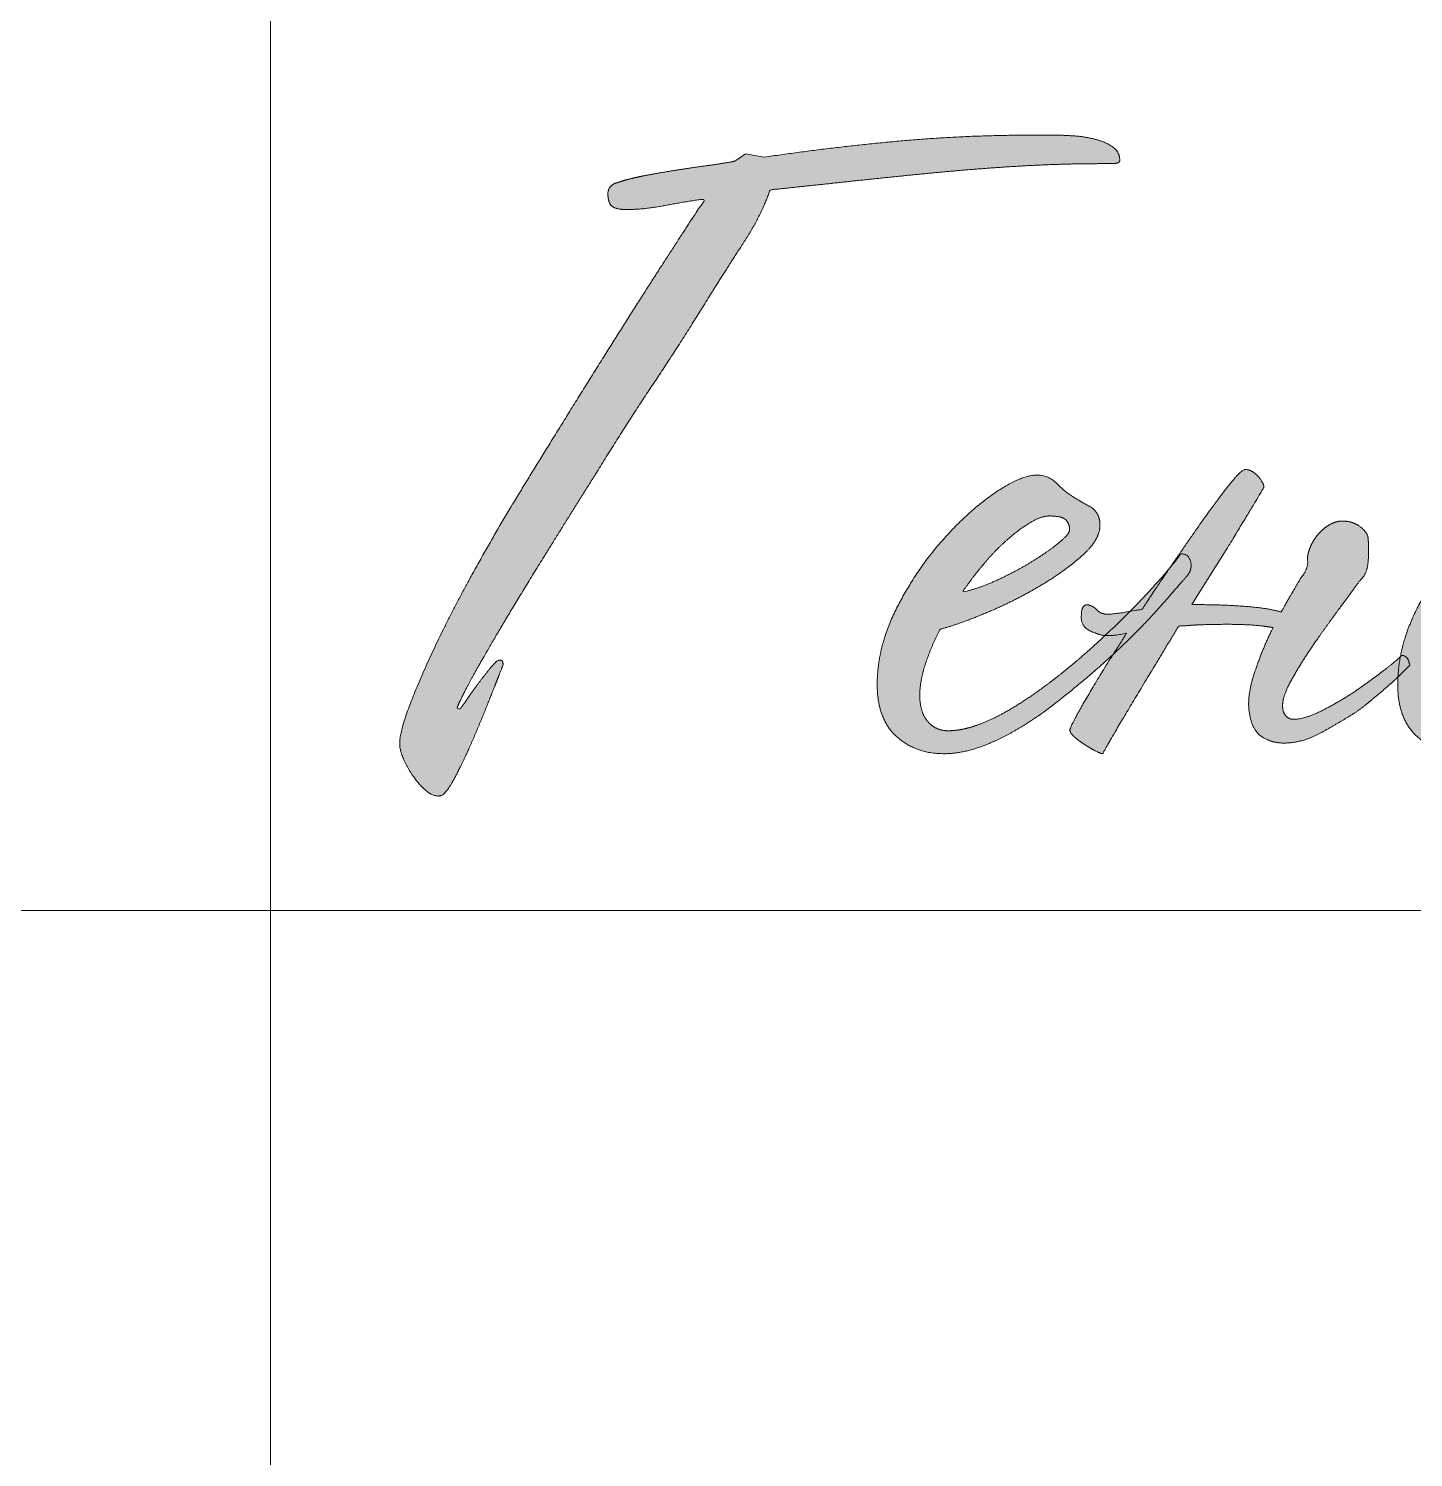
# Model space of a CAD drawing. Header units: metres. Extents: x 0 to 46, y 0 to 74.
# Drawn here: x 13.863 to 14.648, y 2.69 to 3.5 of the extents above; entities that cross this region are included whole.
import ezdxf

# ---------------------------------------------------------------- set-up
doc = ezdxf.new("R2010")
doc.units = ezdxf.units.M
doc.header["$MEASUREMENT"] = 0

# ---------------------------------------------------------------- blocks, each defined once
blk = doc.blocks.new('*U216')
at = {"color": 7, "linetype": 'Continuous', "lineweight": 13}
blk.add_line((-0.48717, -14.49801), (-0.48717, -19.99801), dxfattribs=at)
at = {"color": 7, "linetype": 'Continuous', "lineweight": 0}
blk.add_line((-4.48717, -17.49801), (2.01283, -17.49801), dxfattribs=at)
blk = doc.blocks.new('*U36')
at = {"linetype": 'Continuous', "lineweight": 0}
h = blk.add_hatch(color=5, dxfattribs=at)
edge = h.paths.add_edge_path()
edge.add_spline(control_points=[(-0.52751, 0.19882), (-0.50841, 0.20081), (-0.48812, 0.203), (-0.46783, 0.20519), (-0.44714, 0.20718), (-0.42646, 0.20916), (-0.40617, 0.21036), (-0.38588, 0.21155), (-0.36718, 0.21155)], knot_values=[0, 0, 0, 0.25, 0.25, 0.5, 0.5, 0.75, 0.75, 1, 1, 1], degree=2, periodic=0)
edge.add_line((-0.36718, 0.21155), (-0.36161, 0.21155))
edge.add_spline(control_points=[(-0.36161, 0.21155), (-0.35763, 0.21155), (-0.35763, 0.21313), (-0.35763, 0.2171), (-0.36082, 0.21948), (-0.364, 0.22185), (-0.36897, 0.22324), (-0.37394, 0.22463), (-0.37971, 0.22502), (-0.38548, 0.22542), (-0.39026, 0.22542)], knot_values=[0, 0, 0, 0.2, 0.2, 0.4, 0.4, 0.6, 0.6, 0.8, 0.8, 1, 1, 1], degree=2, periodic=0)
edge.add_line((-0.39026, 0.22542), (-0.3998, 0.22542))
edge.add_spline(control_points=[(-0.3998, 0.22542), (-0.43322, 0.22542), (-0.46565, 0.22244), (-0.49807, 0.21947), (-0.5303, 0.21472)], knot_values=[0, 0, 0, 0.5, 0.5, 1, 1, 1], degree=2, periodic=0)
edge.add_line((-0.5303, 0.21472), (-0.53945, 0.2163))
edge.add_line((-0.53945, 0.2163), (-0.54462, 0.21274))
edge.add_spline(control_points=[(-0.54462, 0.21274), (-0.55098, 0.21155), (-0.55834, 0.21056), (-0.5657, 0.20956), (-0.57326, 0.20837), (-0.58082, 0.20717), (-0.58818, 0.20578), (-0.59554, 0.20439), (-0.60151, 0.2024), (-0.60628, 0.20121), (-0.60628, 0.19683), (-0.60628, 0.19246), (-0.60429, 0.19086), (-0.6023, 0.18927), (-0.59753, 0.18927), (-0.58838, 0.18927), (-0.57823, 0.19126), (-0.56809, 0.19325), (-0.55894, 0.19444)], knot_values=[0, 0, 0, 0.111111, 0.111111, 0.222222, 0.222222, 0.333333, 0.333333, 0.444444, 0.444444, 0.555556, 0.555556, 0.666667, 0.666667, 0.777778, 0.777778, 0.888889, 0.888889, 1, 1, 1], degree=2, periodic=0)
edge.add_spline(control_points=[(-0.55894, 0.19444), (-0.56411, 0.18689), (-0.57465, 0.17058), (-0.5852, 0.15426), (-0.59793, 0.13417), (-0.61066, 0.11408), (-0.62398, 0.0926), (-0.63731, 0.07111), (-0.64805, 0.05361), (-0.65999, 0.03412), (-0.67113, 0.01403), (-0.68227, -0.00606), (-0.69042, -0.02337), (-0.69858, -0.04068), (-0.70335, -0.05361), (-0.70812, -0.06654), (-0.70733, -0.07171), (-0.70693, -0.07489), (-0.70494, -0.07907), (-0.70295, -0.08324), (-0.70017, -0.08702), (-0.69738, -0.0908), (-0.6942, -0.09339), (-0.69102, -0.09597), (-0.68784, -0.09558), (-0.68505, -0.09518), (-0.68028, -0.08603), (-0.6755, -0.07688), (-0.67073, -0.06554), (-0.66595, -0.0542), (-0.66198, -0.04406), (-0.658, -0.03392), (-0.6572, -0.03192)], knot_values=[0, 0, 0, 0.0625, 0.0625, 0.125, 0.125, 0.1875, 0.1875, 0.25, 0.25, 0.3125, 0.3125, 0.375, 0.375, 0.4375, 0.4375, 0.5, 0.5, 0.5625, 0.5625, 0.625, 0.625, 0.6875, 0.6875, 0.75, 0.75, 0.8125, 0.8125, 0.875, 0.875, 0.9375, 0.9375, 1, 1, 1], degree=2, periodic=0)
edge.add_spline(control_points=[(-0.6572, -0.03192), (-0.6572, -0.02874), (-0.65999, -0.02994)], knot_values=[0, 0, 0, 1, 1, 1], degree=2, periodic=0)
edge.add_spline(control_points=[(-0.65999, -0.02994), (-0.66118, -0.03073), (-0.66377, -0.03391), (-0.66635, -0.03709), (-0.66934, -0.04107), (-0.67232, -0.04505), (-0.67471, -0.04863), (-0.6771, -0.05222), (-0.67829, -0.05341)], knot_values=[0, 0, 0, 0.25, 0.25, 0.5, 0.5, 0.75, 0.75, 1, 1, 1], degree=2, periodic=0)
edge.add_line((-0.67829, -0.05341), (-0.67948, -0.05301))
edge.add_spline(control_points=[(-0.67948, -0.05301), (-0.67948, -0.05181), (-0.67491, -0.04306), (-0.67033, -0.03431), (-0.66158, -0.01939), (-0.65283, -0.00447), (-0.6403, 0.01582), (-0.62776, 0.03611), (-0.61225, 0.06077)], knot_values=[0, 0, 0, 0.25, 0.25, 0.5, 0.5, 0.75, 0.75, 1, 1, 1], degree=2, periodic=0)
edge.add_spline(control_points=[(-0.61225, 0.06077), (-0.59832, 0.08345), (-0.584, 0.10493), (-0.56968, 0.12641), (-0.55575, 0.14909), (-0.5486, 0.16063), (-0.54024, 0.17336), (-0.53189, 0.18609), (-0.52751, 0.19882)], knot_values=[0, 0, 0, 0.25, 0.25, 0.5, 0.5, 0.75, 0.75, 1, 1, 1], degree=2, periodic=0)
h = blk.add_hatch(color=5, dxfattribs=at)
edge = h.paths.add_edge_path()
edge.add_spline(control_points=[(-0.22131, -0.0279), (-0.22449, -0.03095), (-0.23048, -0.03549), (-0.23704, -0.04046), (-0.2446, -0.04563), (-0.25256, -0.05081), (-0.26031, -0.05459), (-0.26807, -0.05837), (-0.27324, -0.05837), (-0.27563, -0.05837), (-0.27702, -0.05657), (-0.27842, -0.05478), (-0.27842, -0.05319)], knot_values=[0, 0, 0, 0.154355, 0.154355, 0.323484, 0.323484, 0.492613, 0.492613, 0.661742, 0.661742, 0.830871, 0.830871, 1, 1, 1], degree=2, periodic=0)
edge.add_spline(control_points=[(-0.27842, -0.05319), (-0.27921, -0.04842), (-0.27464, -0.04007), (-0.27006, -0.03171), (-0.26489, -0.02415), (-0.2625, -0.02057), (-0.25852, -0.015), (-0.25455, -0.00943), (-0.25057, -0.00406), (-0.24659, 0.00131), (-0.24341, 0.00569), (-0.24023, 0.01006), (-0.23903, 0.01126)], knot_values=[0, 0, 0, 0.166667, 0.166667, 0.333333, 0.333333, 0.5, 0.5, 0.666667, 0.666667, 0.833333, 0.833333, 1, 1, 1], degree=2, periodic=0)
edge.add_spline(control_points=[(-0.23903, 0.01126), (-0.23704, 0.01404), (-0.23684, 0.02041), (-0.23664, 0.02677), (-0.23704, 0.02996), (-0.23744, 0.03274), (-0.24102, 0.03532), (-0.2446, 0.03791), (-0.24938, 0.03791), (-0.25296, 0.03791), (-0.25614, 0.03592), (-0.25932, 0.03394), (-0.26171, 0.03095), (-0.26409, 0.02796), (-0.26529, 0.02478), (-0.26648, 0.0216), (-0.26648, 0.01961)], knot_values=[0, 0, 0, 0.125, 0.125, 0.25, 0.25, 0.375, 0.375, 0.5, 0.5, 0.625, 0.625, 0.75, 0.75, 0.875, 0.875, 1, 1, 1], degree=2, periodic=0)
edge.add_spline(control_points=[(-0.26648, 0.01961), (-0.26568, 0.01523), (-0.26927, 0.01086), (-0.27006, 0.00966), (-0.27444, 0.00211), (-0.27683, -0.00187), (-0.27921, -0.00625)], knot_values=[0, 0, 0, 0.333333, 0.333333, 0.666667, 0.666667, 1, 1, 1], degree=2, periodic=0)
edge.add_spline(control_points=[(-0.27921, -0.00625), (-0.28319, -0.00506), (-0.28916, -0.00426), (-0.29592, -0.00347), (-0.30348, -0.00307), (-0.31104, -0.00267), (-0.3182, -0.00267)], knot_values=[0, 0, 0, 0.333333, 0.333333, 0.666667, 0.666667, 1, 1, 1], degree=2, periodic=0)
edge.add_line((-0.3182, -0.00267), (-0.32258, -0.00267))
edge.add_line((-0.32258, -0.00267), (-0.30587, 0.02398))
edge.add_spline(control_points=[(-0.30587, 0.02398), (-0.29791, 0.03711), (-0.29274, 0.04566), (-0.28757, 0.05422), (-0.28757, 0.05461)], knot_values=[0, 0, 0, 0.5, 0.5, 1, 1, 1], degree=2, periodic=0)
edge.add_spline(control_points=[(-0.28757, 0.05461), (-0.28796, 0.057), (-0.29075, 0.05998), (-0.29353, 0.06297), (-0.29672, 0.06297), (-0.29871, 0.06297), (-0.30567, 0.05402), (-0.31263, 0.04507), (-0.32218, 0.03134), (-0.32522, 0.02697), (-0.32839, 0.02237)], knot_values=[0, 0, 0, 0.23155, 0.23155, 0.4631, 0.4631, 0.69465, 0.69465, 0.9262, 0.9262, 1, 1, 1], degree=2, periodic=0)
edge.add_line((-0.32839, 0.02237), (-0.32787, 0.02202))
edge.add_spline(control_points=[(-0.32787, 0.02202), (-0.32429, 0.02202), (-0.32329, 0.01863), (-0.3223, 0.01525), (-0.32429, 0.01207)], knot_values=[0, 0, 0, 0.5, 0.5, 1, 1, 1], degree=2, periodic=0)
edge.add_spline(control_points=[(-0.32429, 0.01207), (-0.32906, 0.0065), (-0.3398, -0.00563), (-0.34813, -0.01504), (-0.36076, -0.02672)], knot_values=[0, 0, 0, 0.563292, 0.563292, 1, 1, 1], degree=2, periodic=0)
edge.add_spline(control_points=[(-0.36076, -0.02672), (-0.36136, -0.02762), (-0.36196, -0.02853), (-0.37071, -0.04245), (-0.37628, -0.05239), (-0.38185, -0.06234), (-0.38185, -0.06353), (-0.38185, -0.06512), (-0.37947, -0.06711), (-0.37708, -0.0691), (-0.3743, -0.07089), (-0.37151, -0.07268), (-0.36912, -0.07388), (-0.36673, -0.07507), (-0.36594, -0.07507)], knot_values=[0, 0, 0, 0.024641, 0.024641, 0.187201, 0.187201, 0.349761, 0.349761, 0.512321, 0.512321, 0.67488, 0.67488, 0.83744, 0.83744, 1, 1, 1], degree=2, periodic=0)
edge.add_spline(control_points=[(-0.36594, -0.07507), (-0.36355, -0.07069), (-0.35699, -0.05955), (-0.35042, -0.04841), (-0.34167, -0.03409), (-0.33571, -0.02415), (-0.32894, -0.01301)], knot_values=[0, 0, 0, 0.333333, 0.333333, 0.666667, 0.666667, 1, 1, 1], degree=2, periodic=0)
edge.add_spline(control_points=[(-0.32894, -0.01301), (-0.32576, -0.01301), (-0.32218, -0.01262), (-0.31382, -0.01222), (-0.30507, -0.01222), (-0.29632, -0.01222), (-0.28836, -0.01301), (-0.28558, -0.01341), (-0.28319, -0.01381)], knot_values=[0, 0, 0, 0.25, 0.25, 0.5, 0.5, 0.75, 0.75, 1, 1, 1], degree=2, periodic=0)
edge.add_line((-0.28319, -0.01381), (-0.28398, -0.0154))
edge.add_spline(control_points=[(-0.28398, -0.0154), (-0.28876, -0.02534), (-0.29234, -0.03628), (-0.29592, -0.04722), (-0.29473, -0.05478), (-0.29353, -0.06354), (-0.28876, -0.06672), (-0.28398, -0.0699), (-0.27802, -0.0699), (-0.26887, -0.0699), (-0.25992, -0.06493), (-0.25096, -0.05996), (-0.2446, -0.05598), (-0.24142, -0.05399), (-0.23704, -0.05041), (-0.23266, -0.04683), (-0.22849, -0.04325), (-0.22518, -0.04041), (-0.2225, -0.03783)], knot_values=[0, 0, 0, 0.113755, 0.113755, 0.227509, 0.227509, 0.341264, 0.341264, 0.455018, 0.455018, 0.568773, 0.568773, 0.682527, 0.682527, 0.796282, 0.796282, 0.910037, 0.910037, 1, 1, 1], degree=2, periodic=0)
edge.add_spline(control_points=[(-0.2225, -0.03783), (-0.22224, -0.03287), (-0.22131, -0.0279)], knot_values=[0, 0, 0, 1, 1, 1], degree=2, periodic=0)
h = blk.add_hatch(color=5, dxfattribs=at)
edge = h.paths.add_edge_path()
edge.add_line((-0.3544, -0.01659), (-0.35639, -0.01699))
edge.add_spline(control_points=[(-0.35639, -0.01699), (-0.36134, -0.01789), (-0.36477, -0.01765)], knot_values=[0, 0, 0, 1, 1, 1], degree=2, periodic=0)
edge.add_spline(control_points=[(-0.36477, -0.01765), (-0.37061, -0.02311), (-0.3768, -0.02851), (-0.38516, -0.03567), (-0.39371, -0.04203), (-0.40226, -0.0484), (-0.41062, -0.05337), (-0.41897, -0.05835), (-0.42673, -0.06113), (-0.43449, -0.06392), (-0.44085, -0.06392), (-0.44722, -0.06392), (-0.451, -0.05934), (-0.45478, -0.05476), (-0.45478, -0.0468), (-0.45478, -0.03964), (-0.45199, -0.03128), (-0.44921, -0.02292), (-0.44483, -0.01457)], knot_values=[0, 0, 0, 0.047522, 0.047522, 0.166582, 0.166582, 0.285641, 0.285641, 0.404701, 0.404701, 0.523761, 0.523761, 0.642821, 0.642821, 0.76188, 0.76188, 0.88094, 0.88094, 1, 1, 1], degree=2, periodic=0)
edge.add_spline(control_points=[(-0.44483, -0.01457), (-0.43568, -0.01218), (-0.42236, -0.00661), (-0.40903, -0.00104), (-0.39689, 0.00613), (-0.38476, 0.01329), (-0.376, 0.02105), (-0.36725, 0.02881), (-0.36725, 0.03598), (-0.36725, 0.04235), (-0.37243, 0.04513), (-0.3776, 0.04792), (-0.38118, 0.0503), (-0.38476, 0.05269), (-0.38854, 0.05647), (-0.39232, 0.06025), (-0.39789, 0.06025), (-0.40584, 0.06025), (-0.41877, 0.0513), (-0.4317, 0.04235), (-0.44443, 0.02782), (-0.45717, 0.01329), (-0.46632, -0.00502), (-0.47547, -0.02333), (-0.47547, -0.04164), (-0.47547, -0.05796), (-0.46632, -0.06651), (-0.45717, -0.07507), (-0.44284, -0.07507), (-0.43449, -0.07507), (-0.42514, -0.07168), (-0.41579, -0.0683), (-0.40624, -0.06253), (-0.39669, -0.05675), (-0.38715, -0.0492), (-0.3776, -0.04164), (-0.36845, -0.03368), (-0.36443, -0.0301), (-0.36076, -0.02672)], knot_values=[0, 0, 0, 0.054871, 0.054871, 0.109741, 0.109741, 0.164612, 0.164612, 0.219482, 0.219482, 0.274353, 0.274353, 0.329223, 0.329223, 0.384094, 0.384094, 0.438964, 0.438964, 0.493835, 0.493835, 0.548705, 0.548705, 0.603576, 0.603576, 0.658446, 0.658446, 0.713317, 0.713317, 0.768187, 0.768187, 0.823058, 0.823058, 0.877928, 0.877928, 0.932799, 0.932799, 0.987669, 0.987669, 1, 1, 1], degree=2, periodic=0)
edge.add_spline(control_points=[(-0.36076, -0.02672), (-0.35744, -0.02166), (-0.3544, -0.01659)], knot_values=[0, 0, 0, 1, 1, 1], degree=2, periodic=0)
edge = h.paths.add_edge_path(flags=16)
edge.add_spline(control_points=[(-0.43409, 0.00341), (-0.42892, 0.01097), (-0.42315, 0.01774), (-0.41738, 0.0245), (-0.41161, 0.02947), (-0.40584, 0.03444), (-0.40067, 0.03743), (-0.3955, 0.04041), (-0.39192, 0.04041), (-0.38555, 0.04041), (-0.38376, 0.03842), (-0.38197, 0.03643), (-0.38197, 0.03365)], knot_values=[0, 0, 0, 0.166667, 0.166667, 0.333333, 0.333333, 0.5, 0.5, 0.666667, 0.666667, 0.833333, 0.833333, 1, 1, 1], degree=2, periodic=0)
edge.add_spline(control_points=[(-0.38197, 0.03365), (-0.38197, 0.03166), (-0.38734, 0.02728), (-0.39272, 0.02291), (-0.40047, 0.01813), (-0.40823, 0.01336), (-0.41738, 0.00918), (-0.42653, 0.00501), (-0.43409, 0.00341)], knot_values=[0, 0, 0, 0.25, 0.25, 0.5, 0.5, 0.75, 0.75, 1, 1, 1], degree=2, periodic=0)
h = blk.add_hatch(color=5, dxfattribs=at)
edge = h.paths.add_edge_path()
edge.add_spline(control_points=[(-0.07114, 0.01254), (-0.06951, 0.0155), (-0.07043, 0.01863), (-0.07142, 0.02202), (-0.075, 0.02202)], knot_values=[0, 0, 0, 0.480917, 0.480917, 1, 1, 1], degree=2, periodic=0)
edge.add_spline(control_points=[(-0.075, 0.02202), (-0.08177, 0.01287), (-0.09509, -0.00106), (-0.10842, -0.01498), (-0.12394, -0.02851), (-0.13229, -0.03567), (-0.14084, -0.04203), (-0.1494, -0.0484), (-0.15775, -0.05337), (-0.16611, -0.05835), (-0.17386, -0.06113), (-0.18162, -0.06392), (-0.18799, -0.06392), (-0.19435, -0.06392), (-0.19813, -0.05934), (-0.20191, -0.05476), (-0.20191, -0.0468), (-0.20191, -0.03964), (-0.19913, -0.03128), (-0.19634, -0.02292), (-0.19197, -0.01457)], knot_values=[0, 0, 0, 0.1, 0.1, 0.2, 0.2, 0.3, 0.3, 0.4, 0.4, 0.5, 0.5, 0.6, 0.6, 0.7, 0.7, 0.8, 0.8, 0.9, 0.9, 1, 1, 1], degree=2, periodic=0)
edge.add_spline(control_points=[(-0.19197, -0.01457), (-0.18282, -0.01218), (-0.16949, -0.00661), (-0.15616, -0.00104), (-0.14403, 0.00613), (-0.13189, 0.01329), (-0.12314, 0.02105), (-0.11439, 0.02881), (-0.11439, 0.03598), (-0.11439, 0.04235), (-0.11956, 0.04513), (-0.12473, 0.04792), (-0.12831, 0.0503), (-0.13189, 0.05269), (-0.13567, 0.05647), (-0.13945, 0.06025), (-0.14502, 0.06025), (-0.15298, 0.06025), (-0.16591, 0.0513), (-0.17884, 0.04235), (-0.19157, 0.02782), (-0.2043, 0.01329), (-0.21345, -0.00502), (-0.219, -0.01613), (-0.22119, -0.02724)], knot_values=[0, 0, 0, 0.086156, 0.086156, 0.172312, 0.172312, 0.258468, 0.258468, 0.344624, 0.344624, 0.430779, 0.430779, 0.516935, 0.516935, 0.603091, 0.603091, 0.689247, 0.689247, 0.775403, 0.775403, 0.861559, 0.861559, 0.947715, 0.947715, 1, 1, 1], degree=2, periodic=0)
edge.add_line((-0.22119, -0.02724), (-0.22073, -0.02733))
edge.add_spline(control_points=[(-0.22073, -0.02733), (-0.21755, -0.02733), (-0.21675, -0.03211)], knot_values=[0, 0, 0, 1, 1, 1], degree=2, periodic=0)
edge.add_line((-0.21675, -0.03211), (-0.22113, -0.03648))
edge.add_spline(control_points=[(-0.22113, -0.03648), (-0.22179, -0.03715), (-0.2225, -0.03783)], knot_values=[0, 0, 0, 1, 1, 1], degree=2, periodic=0)
edge.add_spline(control_points=[(-0.2225, -0.03783), (-0.2226, -0.03973), (-0.2226, -0.04164), (-0.2226, -0.05796), (-0.21345, -0.06651), (-0.2043, -0.07507), (-0.18997, -0.07507), (-0.18162, -0.07507), (-0.17227, -0.07168), (-0.16293, -0.0683), (-0.15338, -0.06253), (-0.14383, -0.05675), (-0.13428, -0.0492), (-0.1285, -0.04462), (-0.12287, -0.0399)], knot_values=[0, 0, 0, 0.018213, 0.018213, 0.193372, 0.193372, 0.368531, 0.368531, 0.54369, 0.54369, 0.718849, 0.718849, 0.894009, 0.894009, 1, 1, 1], degree=2, periodic=0)
edge.add_spline(control_points=[(-0.12287, -0.0399), (-0.11972, -0.03605), (-0.11651, -0.03229), (-0.09701, -0.00941), (-0.07653, 0.00809), (-0.07382, 0.0104), (-0.07114, 0.01254)], knot_values=[0, 0, 0, 0.126896, 0.126896, 0.89826, 0.89826, 1, 1, 1], degree=2, periodic=0)
edge = h.paths.add_edge_path(flags=16)
edge.add_spline(control_points=[(-0.18123, 0.00341), (-0.17605, 0.01097), (-0.17029, 0.01774), (-0.16452, 0.0245), (-0.15875, 0.02947), (-0.15298, 0.03444), (-0.14781, 0.03743), (-0.14263, 0.04041), (-0.13905, 0.04041), (-0.13269, 0.04041), (-0.1309, 0.03842), (-0.12911, 0.03643), (-0.12911, 0.03365)], knot_values=[0, 0, 0, 0.166667, 0.166667, 0.333333, 0.333333, 0.5, 0.5, 0.666667, 0.666667, 0.833333, 0.833333, 1, 1, 1], degree=2, periodic=0)
edge.add_spline(control_points=[(-0.12911, 0.03365), (-0.12911, 0.03166), (-0.13448, 0.02728), (-0.13985, 0.02291), (-0.14761, 0.01813), (-0.15537, 0.01336), (-0.16452, 0.00918), (-0.17367, 0.00501), (-0.18123, 0.00341)], knot_values=[0, 0, 0, 0.25, 0.25, 0.5, 0.5, 0.75, 0.75, 1, 1, 1], degree=2, periodic=0)
h = blk.add_hatch(color=5, dxfattribs=at)
edge = h.paths.add_edge_path()
edge.add_spline(control_points=[(-0.32787, 0.02202), (-0.33027, 0.01877), (-0.33349, 0.01493)], knot_values=[0, 0, 0, 1, 1, 1], degree=2, periodic=0)
edge.add_spline(control_points=[(-0.33349, 0.01493), (-0.33787, 0.00852), (-0.34247, 0.00171), (-0.34446, -0.00148), (-0.34684, -0.00506)], knot_values=[0, 0, 0, 0.299722, 0.299722, 1, 1, 1], degree=2, periodic=0)
edge.add_spline(control_points=[(-0.34684, -0.00506), (-0.34987, -0.00536), (-0.35266, -0.00589)], knot_values=[0, 0, 0, 1, 1, 1], degree=2, periodic=0)
edge.add_spline(control_points=[(-0.35266, -0.00589), (-0.35851, -0.0118), (-0.36477, -0.01765)], knot_values=[0, 0, 0, 1, 1, 1], degree=2, periodic=0)
edge.add_spline(control_points=[(-0.36477, -0.01765), (-0.36134, -0.01789), (-0.35639, -0.01699)], knot_values=[0, 0, 0, 1, 1, 1], degree=2, periodic=0)
edge.add_line((-0.35639, -0.01699), (-0.3544, -0.01659))
edge.add_spline(control_points=[(-0.3544, -0.01659), (-0.35744, -0.02166), (-0.36076, -0.02672)], knot_values=[0, 0, 0, 1, 1, 1], degree=2, periodic=0)
edge.add_spline(control_points=[(-0.36076, -0.02672), (-0.34816, -0.01507), (-0.33985, -0.00569)], knot_values=[0, 0, 0, 1, 1, 1], degree=2, periodic=0)
edge.add_line((-0.33985, -0.00569), (-0.3398, -0.00563))
edge.add_spline(control_points=[(-0.3398, -0.00563), (-0.32906, 0.0065), (-0.32429, 0.01207)], knot_values=[0, 0, 0, 1, 1, 1], degree=2, periodic=0)
edge.add_spline(control_points=[(-0.32429, 0.01207), (-0.3223, 0.01525), (-0.32329, 0.01863), (-0.32429, 0.02202), (-0.32787, 0.02202)], knot_values=[0, 0, 0, 0.5, 0.5, 1, 1, 1], degree=2, periodic=0)
h = blk.add_hatch(color=5, dxfattribs=at)
edge = h.paths.add_edge_path()
edge.add_spline(control_points=[(-0.33349, 0.01493), (-0.33936, 0.00793), (-0.34796, -0.00106), (-0.35028, -0.00348), (-0.35266, -0.00589)], knot_values=[0, 0, 0, 0.787625, 0.787625, 1, 1, 1], degree=2, periodic=0)
edge.add_spline(control_points=[(-0.35266, -0.00589), (-0.34987, -0.00536), (-0.34684, -0.00506)], knot_values=[0, 0, 0, 1, 1, 1], degree=2, periodic=0)
edge.add_spline(control_points=[(-0.34684, -0.00506), (-0.34446, -0.00148), (-0.34247, 0.0017)], knot_values=[0, 0, 0, 1, 1, 1], degree=2, periodic=0)
edge.add_line((-0.34247, 0.0017), (-0.34247, 0.00171))
edge.add_spline(control_points=[(-0.34247, 0.00171), (-0.33787, 0.00852), (-0.33349, 0.01493)], knot_values=[0, 0, 0, 1, 1, 1], degree=2, periodic=0)
h = blk.add_hatch(color=5, dxfattribs=at)
edge = h.paths.add_edge_path()
edge.add_spline(control_points=[(-0.36554, -0.00704), (-0.36753, -0.00665), (-0.36872, -0.00525), (-0.36992, -0.00386), (-0.37191, -0.00307), (-0.37629, -0.00148), (-0.37629, -0.00784)], knot_values=[0, 0, 0, 0.333333, 0.333333, 0.666667, 0.666667, 1, 1, 1], degree=2, periodic=0)
edge.add_spline(control_points=[(-0.37629, -0.00784), (-0.37708, -0.01421), (-0.36912, -0.01659)], knot_values=[0, 0, 0, 1, 1, 1], degree=2, periodic=0)
edge.add_spline(control_points=[(-0.36912, -0.01659), (-0.36739, -0.01746), (-0.36477, -0.01765)], knot_values=[0, 0, 0, 1, 1, 1], degree=2, periodic=0)
edge.add_spline(control_points=[(-0.36477, -0.01765), (-0.35851, -0.0118), (-0.35266, -0.00589)], knot_values=[0, 0, 0, 1, 1, 1], degree=2, periodic=0)
edge.add_spline(control_points=[(-0.35266, -0.00589), (-0.35354, -0.00606), (-0.3544, -0.00625), (-0.36395, -0.00784), (-0.36554, -0.00704)], knot_values=[0, 0, 0, 0.193262, 0.193262, 1, 1, 1], degree=2, periodic=0)
h = blk.add_hatch(color=5, dxfattribs=at)
edge = h.paths.add_edge_path()
edge.add_spline(control_points=[(-0.2225, -0.03783), (-0.22179, -0.03715), (-0.22113, -0.03648)], knot_values=[0, 0, 0, 1, 1, 1], degree=2, periodic=0)
edge.add_line((-0.22113, -0.03648), (-0.21675, -0.03211))
edge.add_spline(control_points=[(-0.21675, -0.03211), (-0.21755, -0.02733), (-0.22073, -0.02733)], knot_values=[0, 0, 0, 1, 1, 1], degree=2, periodic=0)
edge.add_spline(control_points=[(-0.22073, -0.02733), (-0.22101, -0.02761), (-0.22131, -0.0279)], knot_values=[0, 0, 0, 1, 1, 1], degree=2, periodic=0)
edge.add_spline(control_points=[(-0.22131, -0.0279), (-0.22224, -0.03287), (-0.2225, -0.03783)], knot_values=[0, 0, 0, 1, 1, 1], degree=2, periodic=0)
at = {"color": 5, "linetype": 'Continuous', "lineweight": 0, "flags": 128}
for points in [[(-0.3998, 0.22542), (-0.39026, 0.22542)], [(-0.54462, 0.21274), (-0.53945, 0.2163), (-0.5303, 0.21472)], [(-0.36161, 0.21155), (-0.36718, 0.21155)], [(-0.30587, 0.02398), (-0.32258, -0.00267), (-0.3182, -0.00267)], [(-0.28398, -0.0154), (-0.28319, -0.01381)], [(-0.3544, -0.01659), (-0.35639, -0.01699)], [(-0.21675, -0.03211), (-0.22113, -0.03648)], [(-0.67948, -0.05301), (-0.67829, -0.05341)]]:
    blk.add_lwpolyline(points, dxfattribs=at)
at = {"color": 5, "linetype": 'Continuous', "lineweight": 0}
for points, knots in [([(-0.5303, 0.21472), (-0.49807, 0.21947), (-0.46565, 0.22244), (-0.43322, 0.22542), (-0.3998, 0.22542)], [0, 0, 0, 0.5, 0.5, 1, 1, 1]), ([(-0.39026, 0.22542), (-0.38548, 0.22542), (-0.37971, 0.22502), (-0.37394, 0.22463), (-0.36897, 0.22324), (-0.364, 0.22185), (-0.36082, 0.21948), (-0.35763, 0.2171), (-0.35763, 0.21313), (-0.35763, 0.21155), (-0.36161, 0.21155)], [0, 0, 0, 0.2, 0.2, 0.4, 0.4, 0.6, 0.6, 0.8, 0.8, 1, 1, 1]), ([(-0.67829, -0.05341), (-0.6771, -0.05222), (-0.67471, -0.04863), (-0.67232, -0.04505), (-0.66934, -0.04107), (-0.66635, -0.03709), (-0.66377, -0.03391), (-0.66118, -0.03073), (-0.65999, -0.02994), (-0.6572, -0.02874), (-0.6572, -0.03192), (-0.658, -0.03392), (-0.66198, -0.04406), (-0.66595, -0.0542), (-0.67073, -0.06554), (-0.6755, -0.07688), (-0.68028, -0.08603), (-0.68505, -0.09518), (-0.68784, -0.09558), (-0.69102, -0.09597), (-0.6942, -0.09339), (-0.69738, -0.0908), (-0.70017, -0.08702), (-0.70295, -0.08324), (-0.70494, -0.07907), (-0.70693, -0.07489), (-0.70733, -0.07171), (-0.70812, -0.06654), (-0.70335, -0.05361), (-0.69858, -0.04068), (-0.69042, -0.02337), (-0.68227, -0.00606), (-0.67113, 0.01403), (-0.65999, 0.03412), (-0.64805, 0.05361), (-0.63731, 0.07111), (-0.62398, 0.0926), (-0.61066, 0.11408), (-0.59793, 0.13417), (-0.5852, 0.15426), (-0.57465, 0.17058), (-0.56411, 0.18689), (-0.55894, 0.19444), (-0.56809, 0.19325), (-0.57823, 0.19126), (-0.58838, 0.18927), (-0.59753, 0.18927), (-0.6023, 0.18927), (-0.60429, 0.19086), (-0.60628, 0.19246), (-0.60628, 0.19683), (-0.60628, 0.20121), (-0.60151, 0.2024), (-0.59554, 0.20439), (-0.58818, 0.20578), (-0.58082, 0.20717), (-0.57326, 0.20837), (-0.5657, 0.20956), (-0.55834, 0.21056), (-0.55098, 0.21155), (-0.54462, 0.21274)], [0, 0, 0, 0.033333, 0.033333, 0.066667, 0.066667, 0.1, 0.1, 0.133333, 0.133333, 0.166667, 0.166667, 0.2, 0.2, 0.233333, 0.233333, 0.266667, 0.266667, 0.3, 0.3, 0.333333, 0.333333, 0.366667, 0.366667, 0.4, 0.4, 0.433333, 0.433333, 0.466667, 0.466667, 0.5, 0.5, 0.533333, 0.533333, 0.566667, 0.566667, 0.6, 0.6, 0.633333, 0.633333, 0.666667, 0.666667, 0.7, 0.7, 0.733333, 0.733333, 0.766667, 0.766667, 0.8, 0.8, 0.833333, 0.833333, 0.866667, 0.866667, 0.9, 0.9, 0.933333, 0.933333, 0.966667, 0.966667, 1, 1, 1]), ([(-0.36718, 0.21155), (-0.38588, 0.21155), (-0.40617, 0.21036), (-0.42646, 0.20916), (-0.44714, 0.20718), (-0.46783, 0.20519), (-0.48812, 0.203), (-0.50841, 0.20081), (-0.52751, 0.19882), (-0.53189, 0.18609), (-0.54024, 0.17336), (-0.5486, 0.16063), (-0.55575, 0.14909), (-0.56968, 0.12641), (-0.584, 0.10493), (-0.59832, 0.08345), (-0.61225, 0.06077)], [0, 0, 0, 0.125, 0.125, 0.25, 0.25, 0.375, 0.375, 0.5, 0.5, 0.625, 0.625, 0.75, 0.75, 0.875, 0.875, 1, 1, 1]), ([(-0.35639, -0.01699), (-0.36514, -0.01858), (-0.36912, -0.01659), (-0.37708, -0.01421), (-0.37629, -0.00784), (-0.37629, -0.00148), (-0.37191, -0.00307), (-0.36992, -0.00386), (-0.36872, -0.00525), (-0.36753, -0.00665), (-0.36554, -0.00704), (-0.36395, -0.00784), (-0.3544, -0.00625), (-0.35082, -0.00545), (-0.34684, -0.00506), (-0.34446, -0.00148), (-0.34247, 0.00171), (-0.33173, 0.01762), (-0.32218, 0.03134), (-0.31263, 0.04507), (-0.30567, 0.05402), (-0.29871, 0.06297), (-0.29672, 0.06297), (-0.29353, 0.06297), (-0.29075, 0.05998), (-0.28796, 0.057), (-0.28757, 0.05461), (-0.28757, 0.05422), (-0.29274, 0.04566), (-0.29791, 0.03711), (-0.30587, 0.02398)], [0, 0, 0, 0.066667, 0.066667, 0.133333, 0.133333, 0.2, 0.2, 0.266667, 0.266667, 0.333333, 0.333333, 0.4, 0.4, 0.466667, 0.466667, 0.533333, 0.533333, 0.6, 0.6, 0.666667, 0.666667, 0.733333, 0.733333, 0.8, 0.8, 0.866667, 0.866667, 0.933333, 0.933333, 1, 1, 1]), ([(-0.61225, 0.06077), (-0.62776, 0.03611), (-0.6403, 0.01582), (-0.65283, -0.00447), (-0.66158, -0.01939), (-0.67033, -0.03431), (-0.67491, -0.04306), (-0.67948, -0.05181), (-0.67948, -0.05301)], [0, 0, 0, 0.25, 0.25, 0.5, 0.5, 0.75, 0.75, 1, 1, 1]), ([(-0.32429, 0.01207), (-0.32906, 0.0065), (-0.3398, -0.00563), (-0.35054, -0.01777), (-0.36845, -0.03368), (-0.3776, -0.04164), (-0.38715, -0.0492), (-0.39669, -0.05675), (-0.40624, -0.06253), (-0.41579, -0.0683), (-0.42514, -0.07168), (-0.43449, -0.07507), (-0.44284, -0.07507), (-0.45717, -0.07507), (-0.46632, -0.06651), (-0.47547, -0.05796), (-0.47547, -0.04164), (-0.47547, -0.02333), (-0.46632, -0.00502), (-0.45717, 0.01329), (-0.44443, 0.02782), (-0.4317, 0.04235), (-0.41877, 0.0513), (-0.40584, 0.06025), (-0.39789, 0.06025), (-0.39232, 0.06025), (-0.38854, 0.05647), (-0.38476, 0.05269), (-0.38118, 0.0503), (-0.3776, 0.04792), (-0.37243, 0.04513), (-0.36725, 0.04235), (-0.36725, 0.03598), (-0.36725, 0.02881), (-0.376, 0.02105), (-0.38476, 0.01329), (-0.39689, 0.00613), (-0.40903, -0.00104), (-0.42236, -0.00661), (-0.43568, -0.01218), (-0.44483, -0.01457), (-0.44921, -0.02292), (-0.45199, -0.03128), (-0.45478, -0.03964), (-0.45478, -0.0468), (-0.45478, -0.05476), (-0.451, -0.05934), (-0.44722, -0.06392), (-0.44085, -0.06392), (-0.43449, -0.06392), (-0.42673, -0.06113), (-0.41897, -0.05835), (-0.41062, -0.05337), (-0.40226, -0.0484), (-0.39371, -0.04203), (-0.38516, -0.03567), (-0.3768, -0.02851), (-0.36129, -0.01498), (-0.34796, -0.00106), (-0.33463, 0.01287), (-0.32787, 0.02202), (-0.32429, 0.02202), (-0.32329, 0.01863), (-0.3223, 0.01525), (-0.32429, 0.01207)], [0, 0, 0, 0.03125, 0.03125, 0.0625, 0.0625, 0.09375, 0.09375, 0.125, 0.125, 0.15625, 0.15625, 0.1875, 0.1875, 0.21875, 0.21875, 0.25, 0.25, 0.28125, 0.28125, 0.3125, 0.3125, 0.34375, 0.34375, 0.375, 0.375, 0.40625, 0.40625, 0.4375, 0.4375, 0.46875, 0.46875, 0.5, 0.5, 0.53125, 0.53125, 0.5625, 0.5625, 0.59375, 0.59375, 0.625, 0.625, 0.65625, 0.65625, 0.6875, 0.6875, 0.71875, 0.71875, 0.75, 0.75, 0.78125, 0.78125, 0.8125, 0.8125, 0.84375, 0.84375, 0.875, 0.875, 0.90625, 0.90625, 0.9375, 0.9375, 0.96875, 0.96875, 1, 1, 1]), ([(-0.07142, 0.01207), (-0.0762, 0.0065), (-0.08694, -0.00563), (-0.09768, -0.01777), (-0.11558, -0.03368), (-0.12473, -0.04164), (-0.13428, -0.0492), (-0.14383, -0.05675), (-0.15338, -0.06253), (-0.16293, -0.0683), (-0.17227, -0.07168), (-0.18162, -0.07507), (-0.18997, -0.07507), (-0.2043, -0.07507), (-0.21345, -0.06651), (-0.2226, -0.05796), (-0.2226, -0.04164), (-0.2226, -0.02333), (-0.21345, -0.00502), (-0.2043, 0.01329), (-0.19157, 0.02782), (-0.17884, 0.04235), (-0.16591, 0.0513), (-0.15298, 0.06025), (-0.14502, 0.06025), (-0.13945, 0.06025), (-0.13567, 0.05647), (-0.13189, 0.05269), (-0.12831, 0.0503), (-0.12473, 0.04792), (-0.11956, 0.04513), (-0.11439, 0.04235), (-0.11439, 0.03598), (-0.11439, 0.02881), (-0.12314, 0.02105), (-0.13189, 0.01329), (-0.14403, 0.00613), (-0.15616, -0.00104), (-0.16949, -0.00661), (-0.18282, -0.01218), (-0.19197, -0.01457), (-0.19634, -0.02292), (-0.19913, -0.03128), (-0.20191, -0.03964), (-0.20191, -0.0468), (-0.20191, -0.05476), (-0.19813, -0.05934), (-0.19435, -0.06392), (-0.18799, -0.06392), (-0.18162, -0.06392), (-0.17386, -0.06113), (-0.16611, -0.05835), (-0.15775, -0.05337), (-0.1494, -0.0484), (-0.14084, -0.04203), (-0.13229, -0.03567), (-0.12394, -0.02851), (-0.10842, -0.01498), (-0.09509, -0.00106), (-0.08177, 0.01287), (-0.075, 0.02202), (-0.07142, 0.02202), (-0.07043, 0.01863), (-0.06943, 0.01525), (-0.07142, 0.01207)], [0, 0, 0, 0.03125, 0.03125, 0.0625, 0.0625, 0.09375, 0.09375, 0.125, 0.125, 0.15625, 0.15625, 0.1875, 0.1875, 0.21875, 0.21875, 0.25, 0.25, 0.28125, 0.28125, 0.3125, 0.3125, 0.34375, 0.34375, 0.375, 0.375, 0.40625, 0.40625, 0.4375, 0.4375, 0.46875, 0.46875, 0.5, 0.5, 0.53125, 0.53125, 0.5625, 0.5625, 0.59375, 0.59375, 0.625, 0.625, 0.65625, 0.65625, 0.6875, 0.6875, 0.71875, 0.71875, 0.75, 0.75, 0.78125, 0.78125, 0.8125, 0.8125, 0.84375, 0.84375, 0.875, 0.875, 0.90625, 0.90625, 0.9375, 0.9375, 0.96875, 0.96875, 1, 1, 1]), ([(-0.38197, 0.03365), (-0.38197, 0.03643), (-0.38376, 0.03842), (-0.38555, 0.04041), (-0.39192, 0.04041), (-0.3955, 0.04041), (-0.40067, 0.03743), (-0.40584, 0.03444), (-0.41161, 0.02947), (-0.41738, 0.0245), (-0.42315, 0.01774), (-0.42892, 0.01097), (-0.43409, 0.00341), (-0.42653, 0.00501), (-0.41738, 0.00918), (-0.40823, 0.01336), (-0.40047, 0.01813), (-0.39272, 0.02291), (-0.38734, 0.02728), (-0.38197, 0.03166), (-0.38197, 0.03365)], [0, 0, 0, 0.1, 0.1, 0.2, 0.2, 0.3, 0.3, 0.4, 0.4, 0.5, 0.5, 0.6, 0.6, 0.7, 0.7, 0.8, 0.8, 0.9, 0.9, 1, 1, 1]), ([(-0.3182, -0.00267), (-0.31104, -0.00267), (-0.30348, -0.00307), (-0.29592, -0.00347), (-0.28916, -0.00426), (-0.28319, -0.00506), (-0.27921, -0.00625), (-0.27683, -0.00187), (-0.27444, 0.00211), (-0.27006, 0.00966), (-0.26927, 0.01086), (-0.26568, 0.01523), (-0.26648, 0.01961), (-0.26648, 0.0216), (-0.26529, 0.02478), (-0.26409, 0.02796), (-0.26171, 0.03095), (-0.25932, 0.03394), (-0.25614, 0.03592), (-0.25296, 0.03791), (-0.24938, 0.03791), (-0.2446, 0.03791), (-0.24102, 0.03532), (-0.23744, 0.03274), (-0.23704, 0.02996), (-0.23664, 0.02677), (-0.23684, 0.02041), (-0.23704, 0.01404), (-0.23903, 0.01126), (-0.24023, 0.01006), (-0.24341, 0.00569), (-0.24659, 0.00131), (-0.25057, -0.00406), (-0.25455, -0.00943), (-0.25852, -0.015), (-0.2625, -0.02057), (-0.26489, -0.02415), (-0.27006, -0.03171), (-0.27464, -0.04007), (-0.27921, -0.04842), (-0.27842, -0.05319), (-0.27842, -0.05478), (-0.27702, -0.05657), (-0.27563, -0.05837), (-0.27324, -0.05837), (-0.26807, -0.05837), (-0.26031, -0.05459), (-0.25256, -0.05081), (-0.2446, -0.04563), (-0.23704, -0.04046), (-0.23048, -0.03549), (-0.22391, -0.03052), (-0.22073, -0.02733), (-0.21755, -0.02733), (-0.21675, -0.03211)], [0, 0, 0, 0.037037, 0.037037, 0.074074, 0.074074, 0.111111, 0.111111, 0.148148, 0.148148, 0.185185, 0.185185, 0.222222, 0.222222, 0.259259, 0.259259, 0.296296, 0.296296, 0.333333, 0.333333, 0.37037, 0.37037, 0.407407, 0.407407, 0.444444, 0.444444, 0.481481, 0.481481, 0.518519, 0.518519, 0.555556, 0.555556, 0.592593, 0.592593, 0.62963, 0.62963, 0.666667, 0.666667, 0.703704, 0.703704, 0.740741, 0.740741, 0.777778, 0.777778, 0.814815, 0.814815, 0.851852, 0.851852, 0.888889, 0.888889, 0.925926, 0.925926, 0.962963, 0.962963, 1, 1, 1]), ([(-0.28319, -0.01381), (-0.28558, -0.01341), (-0.28836, -0.01301), (-0.29632, -0.01222), (-0.30507, -0.01222), (-0.31382, -0.01222), (-0.32218, -0.01262), (-0.32576, -0.01301), (-0.32894, -0.01301), (-0.33571, -0.02415), (-0.34167, -0.03409), (-0.35042, -0.04841), (-0.35699, -0.05955), (-0.36355, -0.07069), (-0.36594, -0.07507), (-0.36673, -0.07507), (-0.36912, -0.07388), (-0.37151, -0.07268), (-0.3743, -0.07089), (-0.37708, -0.0691), (-0.37947, -0.06711), (-0.38185, -0.06512), (-0.38185, -0.06353), (-0.38185, -0.06234), (-0.37628, -0.05239), (-0.37071, -0.04245), (-0.36196, -0.02853), (-0.35799, -0.02256), (-0.3544, -0.01659)], [0, 0, 0, 0.071429, 0.071429, 0.142857, 0.142857, 0.214286, 0.214286, 0.285714, 0.285714, 0.357143, 0.357143, 0.428571, 0.428571, 0.5, 0.5, 0.571429, 0.571429, 0.642857, 0.642857, 0.714286, 0.714286, 0.785714, 0.785714, 0.857143, 0.857143, 0.928571, 0.928571, 1, 1, 1]), ([(-0.22113, -0.03648), (-0.22431, -0.03967), (-0.22849, -0.04325), (-0.23266, -0.04683), (-0.23704, -0.05041), (-0.24142, -0.05399), (-0.2446, -0.05598), (-0.25096, -0.05996), (-0.25992, -0.06493), (-0.26887, -0.0699), (-0.27802, -0.0699), (-0.28398, -0.0699), (-0.28876, -0.06672), (-0.29353, -0.06354), (-0.29473, -0.05478), (-0.29592, -0.04722), (-0.29234, -0.03628), (-0.28876, -0.02534), (-0.28398, -0.0154)], [0, 0, 0, 0.111111, 0.111111, 0.222222, 0.222222, 0.333333, 0.333333, 0.444444, 0.444444, 0.555556, 0.555556, 0.666667, 0.666667, 0.777778, 0.777778, 0.888889, 0.888889, 1, 1, 1])]:
    blk.add_open_spline(points, degree=2, knots=knots, dxfattribs=at)

msp = doc.modelspace()

# ---------------------------------------------------------------- linework, layer by layer
at = {"color": 5, "linetype": 'Continuous', "lineweight": 0}
msp.add_spline([(14.01053148, 1.49923654), (14.11319688, 1.73405436), (14.13838024, 1.82803992), (14.13838024, 1.88124383), (14.1071529, 1.91247117), (14.05787263, 1.91247117), (13.98052636, 1.86781528), (13.92577384, 1.79802696), (13.91132217, 1.75763862), (13.91132217, 1.68902202), (13.92836966, 1.62539992), (13.97120654, 1.56470227), (14.0204685, 1.53626087), (14.08723112, 1.52511774), (14.15528328, 1.54335226), (14.21375939, 1.56994839), (14.25386643, 1.60094817), (14.3252302, 1.72455385), (14.39142412, 1.86061736), (14.44514959, 1.97104513), (14.50137902, 2.06843737), (14.53859248, 2.12059828), (14.55595654, 2.12525097), (14.56265003, 2.10027053), (14.55163799, 2.05917303), (14.51916515, 2.01433282), (14.32793817, 1.64590221), (14.26717017, 1.54064894), (14.22165586, 1.51437124), (14.20948246, 1.53545619), (14.20382913, 1.55655468), (14.19633701, 1.63202536), (14.22946066, 1.7556445), (14.32430275, 1.96233759), (14.42256491, 2.13253265), (14.32551119, 1.93521982), (14.38865362, 1.99081293), (14.2598814, 1.7677729), (14.36063177, 1.89829706), (14.43480277, 1.94111971), (14.49104862, 1.92604868), (14.51784724, 1.86592013), (14.5257576, 1.76899963), (14.45497848, 1.54617964), (14.36721125, 1.48189086), (14.30265225, 1.45495759), (14.20344726, 1.45120548), (14.13466878, 1.48036658), (14.12215391, 1.50204297), (14.11459762, 1.55265758), (14.12836551, 1.60404007), (14.20408101, 1.63162435), (14.35698338, 1.76859772), (14.24148957, 1.54136924), (14.30094782, 1.57569747), (14.45518515, 1.7299348), (14.4673042, 1.77516374), (14.34213688, 1.55836757), (14.47510221, 1.65935312), (14.5434594, 1.78226285), (14.42610467, 1.54923501), (14.58797172, 1.67683228), (14.64642944, 1.78226285), (14.52322344, 1.56468498), (14.68933434, 1.67069189), (14.7558126, 1.78226285), (14.6460188, 1.56241197), (14.81589141, 1.6989068), (14.86340253, 1.78226285), (14.761786, 1.56561213), (14.95937754, 1.75765358), (14.96424775, 1.7698693), (14.86577951, 1.57756088), (15.10993801, 1.80452176), (15.11260323, 1.81446849), (14.98851942, 1.57400703), (15.20758977, 1.80461385), (15.20758977, 1.83355892), (15.09838088, 1.58572201), (15.39863572, 1.81057855), (15.74269449, 2.30365578), (15.87764948, 2.59417614), (14.90014951, 0.90109652), (15.08326207, 1.33307715), (15.30799717, 1.623669), (15.46113922, 1.77681105), (15.40552175, 1.68047877), (15.13545646, 1.64810898), (15.5781556, 1.69067294)], degree=3, dxfattribs=at)

# ---------------------------------------------------------------- block references
at = {"color": 7, "linetype": 'Continuous', "lineweight": 13}
msp.add_blockref('*U216', (14.48716734, 20.49798853), dxfattribs=at)
at = {"color": 5, "linetype": 'Continuous', "lineweight": 0, "xscale": 1.166982693817973, "yscale": 1.166982693817973, "zscale": 1.166982693817973}
msp.add_blockref('*U36', (14.89879562, 3.17652816), dxfattribs=at)

doc.saveas('drawing.dxf')
